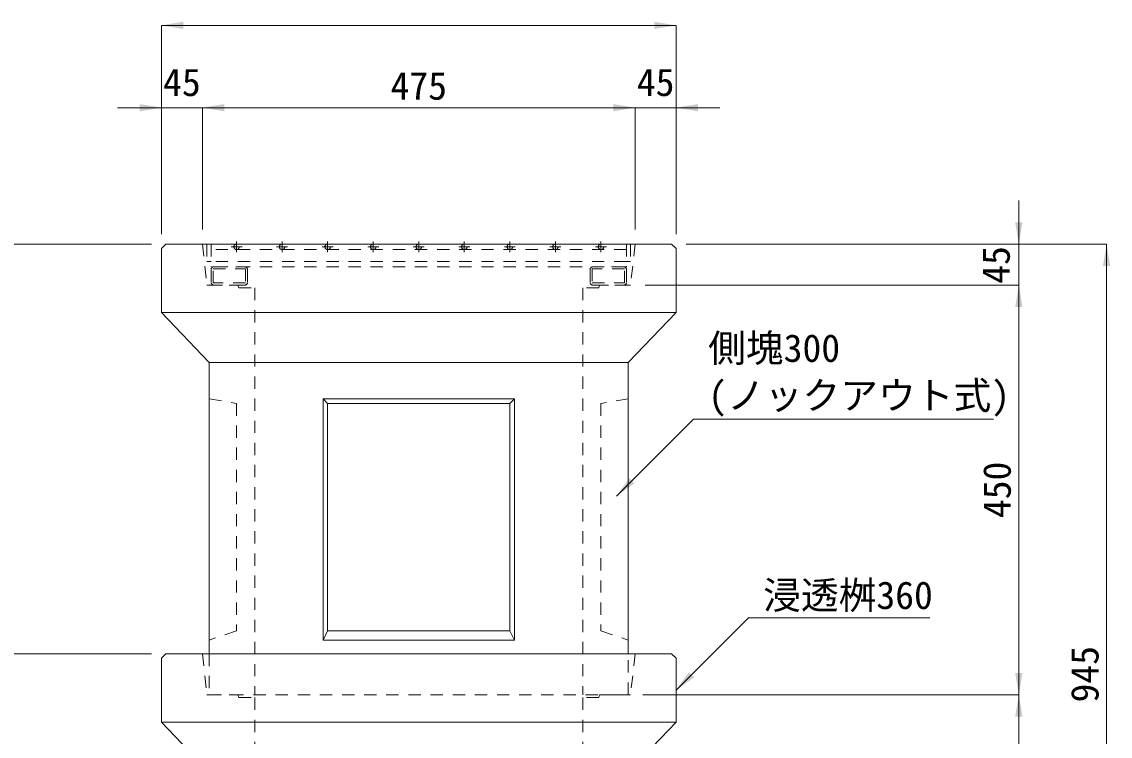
# Model space of a CAD drawing. Units: millimetres at full size; some dimension numbers follow another scale. Extents: x 40781 to 122968, y -21714 to -2620.
# Drawn here: x 97700 to 98894, y -11699 to -10914 of the extents above; entities that cross this region are included whole.
import ezdxf
from ezdxf.enums import TextEntityAlignment as Align

# ---------------------------------------------------------------- set-up
doc = ezdxf.new("R2010")
doc.units = ezdxf.units.MM
doc.header["$LTSCALE"] = 18
for name, pattern in [('CHAIN', [18.5, 12, -1.5, 3.5, -1.5]), ('USER1', [1.35, 0.75, -0.6]), ('USER2', [1.35, 0.75, -0.6])]:
    doc.linetypes.add(name, pattern=pattern)
for name, color, linetype, lineweight in [('Center', 1, 'CHAIN', 5), ('グレーチング', 7, 'USER1', 9), ('寸法線', 7, 'Continuous', 9), ('嵩上断面', 112, 'USER1', 9), ('本体', 2, 'Continuous', 13)]:
    doc.layers.add(name, color=color, linetype=linetype, lineweight=lineweight)
doc.styles.add('ＭＳ ゴシック', font='')
doc.styles.get('ＭＳ ゴシック').set_extended_font_data('MS Gothic')

# ---------------------------------------------------------------- blocks, each defined once
blk = doc.blocks.new('filled_arrow')
at = {"color": 0, "linetype": 'Continuous', "lineweight": -2}
blk.add_solid([(7.5, 1.25), (0, 0), (7.5, -1.25)], dxfattribs=at)

msp = doc.modelspace()

# ---------------------------------------------------------------- linework, layer by layer
at = {"layer": 'Center'}
for p, q in [((97935.45, -11166.91), (97935.45, -11154.91)), ((97985.45, -11166.91), (97985.45, -11154.91)), ((98035.45, -11166.91), (98035.45, -11154.91)), ((98085.45, -11166.91), (98085.45, -11154.91)), ((98135.45, -11166.91), (98135.45, -11154.91)), ((98185.45, -11166.91), (98185.45, -11154.91)), ((98235.45, -11166.91), (98235.45, -11154.91)), ((98285.45, -11166.91), (98285.45, -11154.91)), ((98335.45, -11166.91), (98335.45, -11154.91)), ((97941.45, -11160.91), (97929.45, -11160.91)), ((97991.45, -11160.91), (97979.45, -11160.91)), ((98041.45, -11160.91), (98029.45, -11160.91)), ((98091.45, -11160.91), (98079.45, -11160.91)), ((98141.45, -11160.91), (98129.45, -11160.91)), ((98191.45, -11160.91), (98179.45, -11160.91)), ((98241.45, -11160.91), (98229.45, -11160.91)), ((98291.45, -11160.91), (98279.45, -11160.91)), ((98341.45, -11160.91), (98329.45, -11160.91))]:
    msp.add_line(p, q, dxfattribs=at)
at = {"layer": 'グレーチング'}
for p, q in [((97902.95, -11157.91), (97907.45, -11157.91)), ((97902.95, -11157.91), (97902.95, -11176.91)), ((97907.45, -11157.91), (97907.45, -11182.91)), ((98363.45, -11157.91), (97907.45, -11157.91)), ((98367.95, -11157.91), (98363.45, -11157.91)), ((98363.45, -11157.91), (98363.45, -11182.91)), ((98367.95, -11157.91), (98367.95, -11176.91)), ((98363.45, -11163.91), (97907.45, -11163.91)), ((97902.95, -11176.91), (97907.45, -11176.91)), ((98363.45, -11176.91), (97907.45, -11176.91)), ((98363.45, -11182.91), (97907.45, -11182.91)), ((98367.95, -11176.91), (98363.45, -11176.91))]:
    msp.add_line(p, q, dxfattribs=at)
for centre in [(97935.45, -11160.91), (97985.45, -11160.91), (98035.45, -11160.91), (98085.45, -11160.91), (98135.45, -11160.91), (98185.45, -11160.91), (98235.45, -11160.91), (98285.45, -11160.91), (98335.45, -11160.91)]:
    msp.add_circle(centre, 3, dxfattribs=at)
at = {"layer": '寸法線'}
for p, q in [((97852.95, -10917.64), (98417.95, -10917.64)), ((97852.95, -11146.91), (97852.95, -10917.64)), ((98417.95, -11146.91), (98417.95, -10917.64)), ((97804.95, -11008.06), (97945.95, -11008.06)), ((97852.95, -11146.91), (97852.95, -11008.06)), ((97897.95, -11141.91), (97897.95, -11008.06)), ((97897.95, -11008.06), (98372.95, -11008.06)), ((97897.95, -11141.91), (97897.95, -11008.06)), ((98465.95, -11008.06), (98324.95, -11008.06)), ((98372.95, -11141.91), (98372.95, -11008.06)), ((98372.95, -11141.91), (98372.95, -11008.06)), ((98417.95, -11146.91), (98417.95, -11008.06)), ((98794.1, -11109.91), (98794.1, -11250.91)), ((97841.95, -11157.91), (97285.36, -11157.91)), ((97841.95, -11157.91), (97405.82, -11157.91)), ((97841.95, -11157.91), (97538.61, -11157.91)), ((98428.95, -11157.91), (98794.1, -11157.91)), ((98428.95, -11157.91), (98890.46, -11157.91)), ((98890.46, -12102.91), (98890.46, -11157.91)), ((98383.94, -11202.91), (98794.1, -11202.91)), ((98383.94, -11202.91), (98794.1, -11202.91)), ((98794.1, -11202.91), (98794.1, -11652.91)), ((97841.95, -11607.91), (97538.61, -11607.91)), ((97841.95, -11607.91), (97538.61, -11607.91)), ((98381.45, -11652.91), (98794.1, -11652.91)), ((98383.94, -11652.91), (98794.1, -11652.91)), ((98794.1, -11652.91), (98794.1, -12102.91))]:
    msp.add_line(p, q, dxfattribs=at)
for points in [[(98352.52, -11434.73), (98437.1, -11350.15), (98766.44, -11350.15)], [(98417.95, -11647.91), (98497.44, -11568.43), (98696.34, -11568.43)]]:
    msp.add_lwpolyline(points, dxfattribs=at)
at = {"layer": '嵩上断面'}
for p, q in [((97910.45, -11182.91), (97944.45, -11182.91)), ((98360.45, -11182.91), (98326.45, -11182.91)), ((97907.45, -11185.91), (97907.45, -11199.91)), ((97947.45, -11185.91), (97947.45, -11199.91)), ((98323.45, -11185.91), (98323.45, -11199.91)), ((98363.45, -11185.91), (98363.45, -11199.91)), ((97944.45, -11202.91), (97910.45, -11202.91)), ((98326.45, -11202.91), (98360.45, -11202.91))]:
    msp.add_line(p, q, dxfattribs=at)
for points in [[(97945.15, -11185.21), (97945.15, -11200.61), (97909.75, -11200.61), (97909.75, -11185.21)], [(98325.75, -11185.21), (98325.75, -11200.61), (98361.15, -11200.61), (98361.15, -11185.21)]]:
    msp.add_lwpolyline(points, close=True, dxfattribs=at)
for centre, start, end in [((97910.45, -11185.91), 90, 180), ((97944.45, -11185.91), 0, 90), ((98326.45, -11185.91), 90, 180), ((98360.45, -11185.91), 0, 90), ((97910.45, -11199.91), 180, 270), ((97944.45, -11199.91), 270, 0), ((98326.45, -11199.91), 180, 270), ((98360.45, -11199.91), 270, 0)]:
    msp.add_arc(centre, 3, start, end, dxfattribs=at)
at = {"layer": '本体'}
for p, q in [((97852.95, -11162.91), (97857.95, -11157.91)), ((97857.95, -11157.91), (98412.95, -11157.91)), ((98412.95, -11157.91), (98417.95, -11162.91)), ((97852.95, -11162.91), (97852.95, -11232.91)), ((98417.95, -11162.91), (98417.95, -11232.91)), ((97936.95, -11202.91), (97937.95, -11206.11)), ((98333.95, -11202.91), (98332.95, -11206.11)), ((97852.95, -11612.91), (97857.95, -11607.91)), ((97852.95, -11612.91), (97852.95, -11682.91)), ((97857.95, -11607.91), (98412.95, -11607.91)), ((98412.95, -11607.91), (98417.95, -11612.91)), ((98417.95, -11612.91), (98417.95, -11682.91)), ((97936.95, -11652.91), (97937.95, -11656.11)), ((98333.95, -11652.91), (98332.95, -11656.11))]:
    msp.add_line(p, q, dxfattribs=at)
at = {"layer": '本体', "linetype": 'USER2'}
for p, q in [((97897.95, -11157.91), (97902.95, -11202.91)), ((98372.95, -11157.91), (98367.94, -11202.91)), ((97902.95, -11202.91), (97936.95, -11202.91)), ((97937.95, -11206.11), (97955.45, -11206.11)), ((97955.45, -11206.11), (97955.45, -11652.91)), ((98315.45, -11206.11), (98315.45, -11652.91)), ((98332.95, -11206.11), (98315.45, -11206.11)), ((98367.94, -11202.91), (98333.95, -11202.91)), ((97897.95, -11607.91), (97902.95, -11652.91)), ((98372.95, -11607.91), (98367.94, -11652.91)), ((97902.95, -11652.91), (97936.95, -11652.91)), ((97937.95, -11656.11), (97955.45, -11656.11)), ((97955.45, -11656.11), (97955.45, -12102.91)), ((98315.45, -11656.11), (98315.45, -12102.91)), ((98332.95, -11656.11), (98315.45, -11656.11)), ((98367.94, -11652.91), (98333.95, -11652.91))]:
    msp.add_line(p, q, dxfattribs=at)
at = {"layer": '本体', "lineweight": 9}
for p, q in [((97852.95, -11232.91), (98417.95, -11232.91)), ((97905.45, -11287.91), (98365.45, -11287.91)), ((97852.95, -11682.91), (98417.95, -11682.91))]:
    msp.add_line(p, q, dxfattribs=at)
at = {"layer": '本体', "lineweight": 5}
for p, q in [((98030.45, -11327.91), (98035.45, -11332.91)), ((98235.45, -11332.91), (98240.45, -11327.91)), ((98030.45, -11592.91), (98035.45, -11582.91)), ((98235.45, -11582.91), (98240.45, -11592.91))]:
    msp.add_line(p, q, dxfattribs=at)
at = {"layer": '本体'}
for points in [[(97852.95, -11232.91), (97905.45, -11287.91), (97905.45, -11607.91)], [(98365.45, -11607.91), (98365.45, -11287.91), (98417.95, -11232.91)], [(97852.95, -11682.91), (97905.45, -11737.91), (97905.45, -12102.91), (98365.45, -12102.91), (98365.45, -11737.91), (98417.95, -11682.91)]]:
    msp.add_lwpolyline(points, dxfattribs=at)
at = {"layer": '本体', "linetype": 'USER2', "lineweight": 9}
for points in [[(97905.45, -11327.91), (97935.45, -11332.91), (97935.45, -11582.91), (97905.45, -11592.91)], [(98365.45, -11327.91), (98335.45, -11332.91), (98335.45, -11582.91), (98365.45, -11592.91)], [(98365.45, -11327.91), (98335.45, -11332.91), (98335.45, -11582.91), (98365.45, -11592.91)], [(97905.45, -11607.91), (97905.45, -11652.91), (98365.45, -11652.91), (98365.45, -11607.91)]]:
    msp.add_lwpolyline(points, dxfattribs=at)
at = {"layer": '本体', "lineweight": 5}
for points in [[(98030.45, -11592.91), (98240.45, -11592.91), (98240.45, -11327.91), (98030.45, -11327.91)], [(98035.45, -11582.91), (98235.45, -11582.91), (98235.45, -11332.91), (98035.45, -11332.91)]]:
    msp.add_lwpolyline(points, close=True, dxfattribs=at)

# ---------------------------------------------------------------- block references
at = {"layer": '寸法線', "xscale": 3.2, "yscale": 3.2}
for p in [(97852.95, -10917.64), (97897.95, -11008.06), (97897.95, -11008.06), (98417.95, -11008.06)]:
    msp.add_blockref('filled_arrow', p, dxfattribs=at)
for p, rotation in [((98417.95, -10917.64), 180), ((97852.95, -11008.06), 180), ((98372.95, -11008.06), 180), ((98372.95, -11008.06), 180), ((98794.1, -11157.91), 90), ((98890.46, -11157.91), 270), ((98794.1, -11202.91), 270), ((98794.1, -11202.91), 270), ((98352.52, -11434.73), 45), ((98417.95, -11647.91), 45), ((98794.1, -11652.91), 90), ((98794.1, -11652.91), 270)]:
    msp.add_blockref('filled_arrow', p, dxfattribs=dict(at, rotation=rotation))

# ---------------------------------------------------------------- texts
at = {"layer": '寸法線', "style": 'ＭＳ ゴシック'}
for s, p in [('45', (97875.45, -10980.06)), ('45', (98395.45, -10980.06)), ('475', (98135.45, -10984.06))]:
    msp.add_text(s, height=30.38, dxfattribs=at).set_placement(p, align=Align.MIDDLE_CENTER)
for s, p in [('45', (98769.02, -11180.82)), ('450', (98770.1, -11427.91)), ('945', (98866.46, -11630.41))]:
    msp.add_text(s, height=30.38, rotation=90, dxfattribs=at).set_placement(p, align=Align.MIDDLE_CENTER)
for s, p in [('側塊300', (98453.1, -11296.44)), ('(ノックアウト式)', (98453.1, -11348.44))]:
    msp.add_text(s, height=30.38, dxfattribs=at).set_placement(p, align=Align.BOTTOM_LEFT)
msp.add_text('浸透桝360', height=30.38, dxfattribs=at).set_placement((98513.44, -11528.4), align=Align.TOP_LEFT)

doc.saveas('drawing.dxf')
